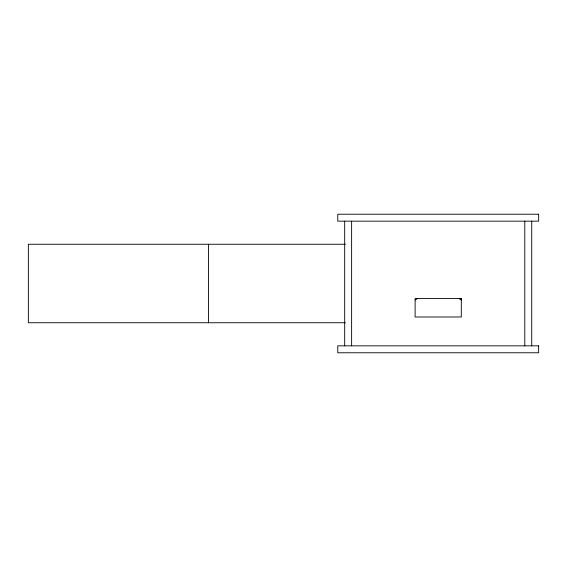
<?xml version="1.0" encoding="UTF-8"?>
<svg xmlns="http://www.w3.org/2000/svg" width="567" height="567" viewBox="0 0 567 567"><rect width="100%" height="100%" fill="white"/><g stroke="black" fill="none" stroke-linecap="round" stroke-linejoin="round"><path stroke-width="0.85" d="M345.416 244.249L28.35 244.249L28.35 322.751L345.416 322.751M531.726 221.158L531.726 345.842M524.794 221.158L524.794 345.842M351.618 221.158L351.618 345.842M344.686 221.158L344.686 345.842M208.458 244.249L208.458 322.751M417.142 298.54A5.542 3.919 0 0 1 415.115 299.978M461.297 299.978A5.542 3.919 0 0 1 459.27 298.54M538.65 214.227L337.762 214.227L337.762 221.158L538.65 221.158L538.65 214.227M461.297 298.511L415.115 298.511L415.115 316.981L461.297 316.981L461.297 298.511M538.65 345.842L337.762 345.842L337.762 352.773L538.65 352.773L538.65 345.842"/></g></svg>
